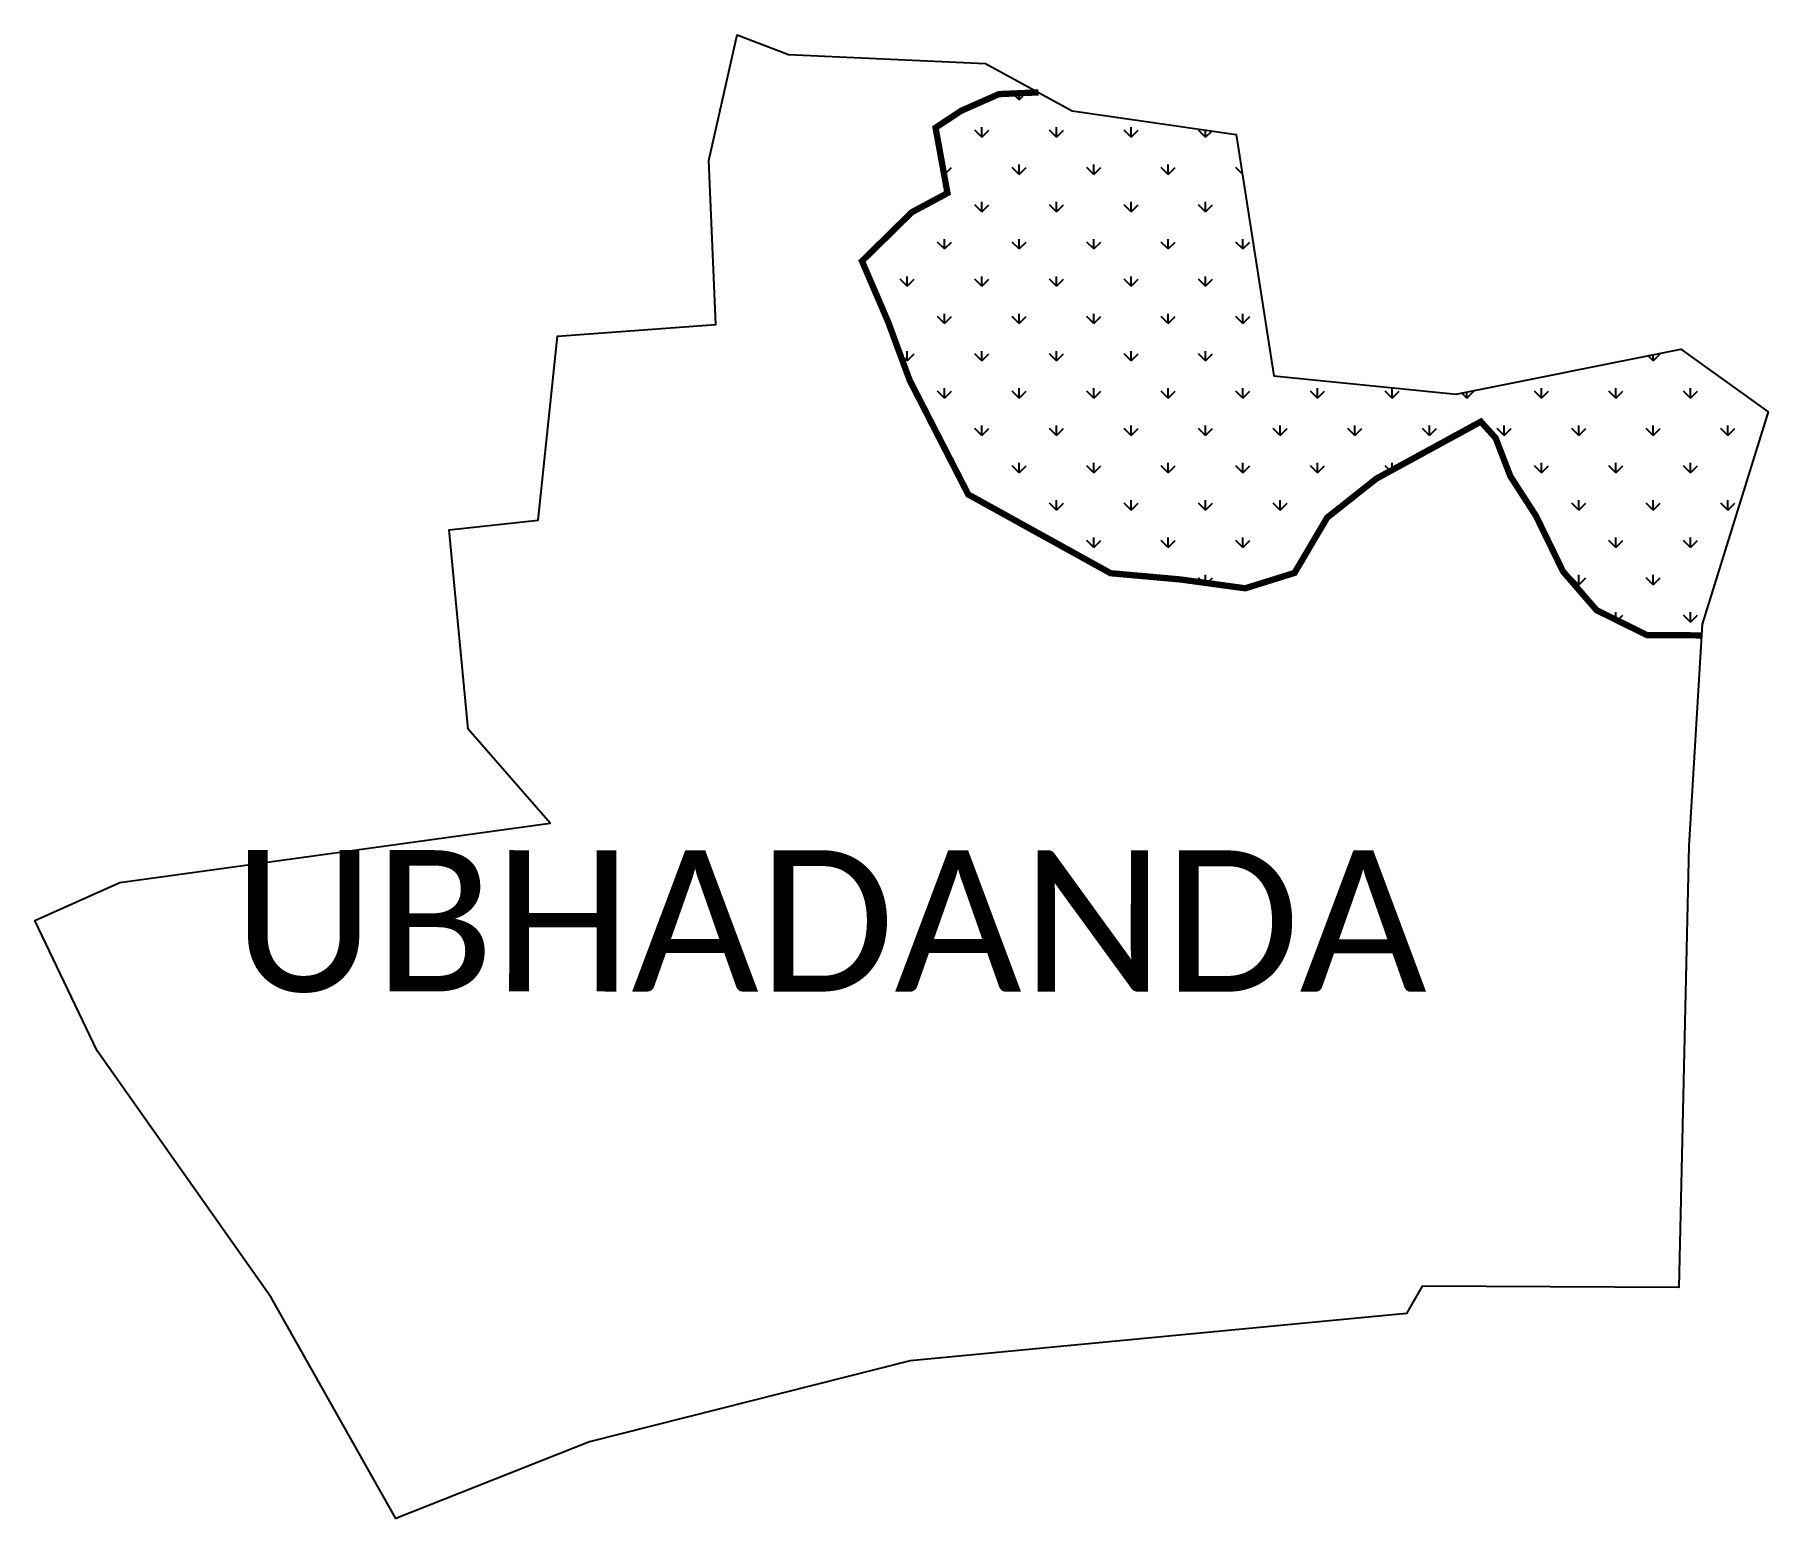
# Model space of a CAD drawing. Header units: metres. Extents: x 352953 to 353788, y 1752586 to 1753301.
import ezdxf

# ---------------------------------------------------------------- set-up
doc = ezdxf.new("R2010")
doc.units = ezdxf.units.M
doc.layers.add('MANGROOVES', color=112, linetype='Continuous')
doc.layers.add('VILLAGE NAME', color=250, linetype='Continuous')

msp = doc.modelspace()

# ---------------------------------------------------------------- hatches: boundary and pattern name
at = {"layer": 'MANGROOVES'}
h = msp.add_hatch(dxfattribs=at)
h.set_pattern_fill('GRASS', color=256)
h.paths.add_polyline_path([(353531.5, 1753252.55), (353452.49, 1753264.04), (353436.34, 1753272.87), (353417.26, 1753272.04), (353399.1, 1753264.01), (353386.76, 1753255.86), (353392.5, 1753224.38), (353375.29, 1753215.14), (353351.35, 1753191.62), (353363.91, 1753162.39), (353374.31, 1753134.22), (353402.5, 1753079.26), (353471.02, 1753041.35), (353504.57, 1753038.35), (353535.85, 1753034.08), (353559.6, 1753041.5), (353575.3, 1753068.13), (353598.99, 1753086.89), (353649.26, 1753114.32), (353656.39, 1753106.43), (353663.49, 1753088.05), (353675.83, 1753068.93), (353688.85, 1753042.18), (353705.01, 1753023.52), (353729.31, 1753011.52), (353755.46, 1753011.42), (353755.78, 1753016.82), (353787.68, 1753118.98), (353745.56, 1753149.3), (353637.38, 1753127.62), (353549.65, 1753136.39)])

# ---------------------------------------------------------------- linework, layer by layer
at = {"color": 3}
for points in [[(353452.49, 1753264.04), (353531.5, 1753252.55), (353549.65, 1753136.39), (353637.38, 1753127.62), (353745.56, 1753149.3), (353787.68, 1753118.98), (353755.78, 1753016.82), (353749.47, 1752910.01), (353744.64, 1752697.48), (353621.03, 1752698.05), (353613.5, 1752684.85), (353374.54, 1752662.09), (353220.2, 1752623.09), (353126.86, 1752586.26), (353066.91, 1752692.65), (352983.15, 1752811.33), (352953.04, 1752874.07), (352994.06, 1752892.45), (353201.22, 1752920.92), (353161.68, 1752966.2), (353152.56, 1753062.16), (353195.48, 1753066.88), (353204.74, 1753155.42), (353281, 1753161.14), (353277.63, 1753240.11), (353291.32, 1753300.66), (353315.91, 1753291.07), (353410.83, 1753286.81)], [(353410.83, 1753286.81), (353452.49, 1753264.04)]]:
    msp.add_lwpolyline(points, dxfattribs=at)
at = {"layer": 'MANGROOVES', "flags": 128}
msp.add_lwpolyline([(353755.46, 1753011.42, 3.04, 3.04, 0), (353729.31, 1753011.52, 3.04, 3.04, 0), (353705.01, 1753023.52, 3.04, 3.04, 0), (353688.85, 1753042.18, 3.04, 3.04, 0), (353675.83, 1753068.93, 3.04, 3.04, 0), (353663.49, 1753088.05, 3.04, 3.04, 0), (353656.39, 1753106.43, 3.04, 3.04, 0), (353649.26, 1753114.32, 3.04, 3.04, 0), (353598.99, 1753086.89, 3.04, 3.04, 0), (353575.3, 1753068.13, 3.04, 3.04, 0), (353559.6, 1753041.5, 3.04, 3.04, 0), (353535.85, 1753034.08, 3.04, 3.04, 0), (353504.57, 1753038.35, 3.04, 3.04, 0), (353471.02, 1753041.35, 3.04, 3.04, 0), (353402.5, 1753079.26, 3.04, 3.04, 0), (353374.31, 1753134.22, 3.04, 3.04, 0), (353363.91, 1753162.39, 3.04, 3.04, 0), (353351.35, 1753191.62, 3.04, 3.04, 0), (353375.29, 1753215.14, 3.04, 3.04, 0), (353392.5, 1753224.38, 3.04, 3.04, 0), (353386.76, 1753255.86, 3.04, 3.04, 0), (353399.1, 1753264.01, 3.04, 3.04, 0), (353417.26, 1753272.04, 3.04, 3.04, 0), (353436.34, 1753272.87, 3.04, 3.04, 0)], format="xyseb", dxfattribs=at)

# ---------------------------------------------------------------- texts
at = {"layer": 'VILLAGE NAME', "insert": (353048.53, 1752908.04), "char_height": 68.0374, "attachment_point": 1, "rotation": 359.9793}
msp.add_mtext_dynamic_manual_height_columns('{\\fCalibri|b0|i0|c0|p34;UBHADANDA}', width=671.3793, gutter_width=340.19, heights=[0], dxfattribs=at)

doc.saveas('drawing.dxf')
